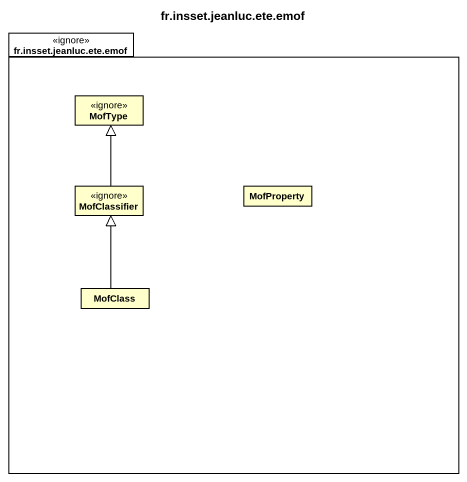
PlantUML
@startuml
title fr.insset.jeanluc.ete.emof
hide circle
hide empty members
package "fr.insset.jeanluc.ete.emof" as fr_insset_jeanluc_ete_emof <<ignore>> {
  class MofType <<ignore>>
  class MofClassifier <<ignore>>
  class MofProperty
  class MofClass
}
MofClassifier -up-|> MofType
MofClass -up-|> MofClassifier
@enduml
